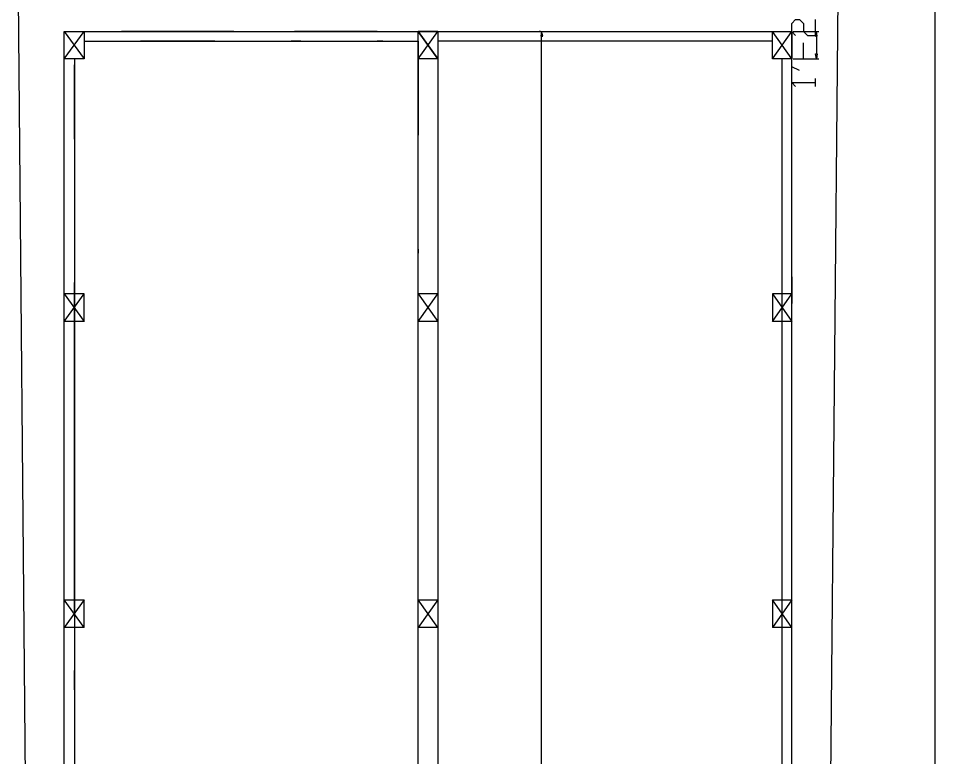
# Model space of a CAD drawing. Header units: inches. Extents: x -628 to 1537, y -1730 to 336.
# Drawn here: x 569 to 992.5, y -177.3 to 164.5 of the extents above; entities that cross this region are included whole.
import ezdxf

# ---------------------------------------------------------------- set-up
doc = ezdxf.new("R2010")
doc.units = ezdxf.units.IN
doc.layers.get('0').update_dxf_attribs({"linetype": 'CONTINUOUS'})

msp = doc.modelspace()

# ---------------------------------------------------------------- linework, layer by layer
at = {"color": 6}
for p, q in [((576.69, -657.05), (569.02, 180.11)), ((947.74, 180.11), (940.05, -657.05)), ((926.55, 162.11), (928.14, 163.96)), ((926.55, 158.4), (926.55, 162.11)), ((928.14, 163.96), (929.99, 163.96)), ((929.99, 163.96), (931.85, 162.11)), ((931.85, 162.11), (931.85, 158.4)), ((937.41, 156.55), (937.41, 163.96)), ((928.14, 156.55), (926.55, 158.4)), ((931.85, 158.4), (933.7, 156.55)), ((931.85, 145.68), (931.85, 153.11)), ((933.7, 156.55), (937.41, 156.55)), ((929.99, 140.39), (926.55, 141.98)), ((937.41, 132.97), (937.41, 136.68)), ((928.14, 132.97), (926.55, 134.83)), ((926.55, 134.83), (937.41, 134.83))]:
    msp.add_line(p, q, dxfattribs=at)
at = {"color": 5}
for p, q in [((992.5, 177.99), (992.5, -654.66)), ((810.28, 158.4), (809.76, 158.4)), ((810.82, 158.4), (810.55, 156.28)), ((811.34, 156.28), (810.82, 158.4)), ((811.34, 156.28), (810.82, 158.4)), ((927.08, 158.4), (939, 158.4)), ((937.95, 158.4), (937.41, 156.28)), ((938.2, 156.28), (937.95, 158.4)), ((938.2, 156.28), (937.95, 158.4)), ((810.55, 156.28), (811.34, 156.28)), ((810.55, 156.28), (811.34, 156.28)), ((810.82, -632.94), (810.82, 156.28)), ((937.41, 156.28), (938.2, 156.28)), ((937.41, 156.28), (938.2, 156.28)), ((937.95, 156.28), (937.95, 148.07)), ((927.08, 145.68), (939, 145.68)), ((937.41, 148.07), (938.2, 148.07)), ((937.41, 148.07), (938.2, 148.07)), ((937.95, 145.68), (937.41, 148.07)), ((938.2, 148.07), (937.95, 145.68)), ((938.2, 148.07), (937.95, 145.68))]:
    msp.add_line(p, q, dxfattribs=at)
at = {"color": 1}
for p, q in [((590.2, -635.33), (590.2, 158.4)), ((590.2, 158.4), (926.55, 158.4)), ((590.2, 158.4), (594.97, 158.4)), ((590.2, 149.4), (590.2, 158.4)), ((590.2, 158.4), (602.92, 158.4)), ((590.2, 158.4), (926.55, 158.4)), ((590.2, 158.4), (599.47, 145.68)), ((590.2, 145.68), (599.47, 158.4)), ((599.47, 158.4), (599.47, 145.68)), ((668.6, 158.4), (616.68, 158.4)), ((734.8, 158.4), (696.67, 158.4)), ((696.67, 158.4), (699.59, 158.4)), ((753.87, -635.33), (753.87, 158.4)), ((762.88, 145.68), (753.87, 158.4)), ((753.87, 158.4), (762.88, 158.4)), ((753.87, 145.68), (753.87, 158.4)), ((753.87, 145.68), (762.88, 158.4)), ((762.88, 158.4), (753.87, 158.4)), ((753.87, 158.4), (762.88, 145.68)), ((753.87, 145.68), (762.88, 158.4)), ((758.38, 158.4), (762.88, 158.4)), ((758.38, 158.4), (762.88, 158.4)), ((762.88, 158.4), (762.88, -635.33)), ((762.88, 158.4), (762.88, 145.68)), ((926.55, 145.68), (917.54, 158.4)), ((917.54, 158.4), (926.55, 158.4)), ((917.54, 145.68), (917.54, 158.4)), ((917.54, 145.68), (926.55, 158.4)), ((926.55, -635.33), (926.55, 158.4)), ((926.55, 158.4), (926.55, 145.68)), ((599.47, 153.9), (753.87, 153.9)), ((659.86, 153.9), (625.43, 153.9)), ((699.59, 153.9), (695.08, 153.9)), ((737.45, 153.9), (734.8, 153.9)), ((753.87, 153.9), (753.87, 110.46)), ((917.54, 153.9), (762.88, 153.9)), ((599.47, 145.68), (590.2, 145.68)), ((594.97, 145.68), (594.97, -635.33)), ((762.88, 145.68), (753.87, 145.68)), ((762.88, 145.68), (753.87, 145.68)), ((926.55, 145.68), (917.54, 145.68)), ((922.05, -635.33), (922.05, 145.68)), ((594.97, 108.61), (594.97, 143.03)), ((753.87, 57.76), (753.87, 55.9)), ((590.2, 32.6), (590.2, 45.04)), ((594.97, -109.88), (594.97, 42.4)), ((753.87, 42.4), (753.87, 45.04)), ((753.87, 32.6), (753.87, 45.04)), ((762.88, 45.04), (762.88, 32.6)), ((926.55, 45.04), (926.55, 32.6)), ((590.2, 37.1), (599.47, 24.39)), ((590.2, 24.39), (599.47, 37.1)), ((599.47, 37.1), (590.2, 37.1)), ((599.47, 24.39), (599.47, 37.1)), ((753.87, 37.1), (762.88, 24.39)), ((753.87, 24.39), (762.88, 37.1)), ((762.88, 37.1), (753.87, 37.1)), ((917.54, 37.1), (926.55, 24.39)), ((917.54, 24.39), (926.55, 37.1)), ((926.55, 37.1), (917.54, 37.1)), ((917.54, 37.1), (917.54, 24.39)), ((599.47, 24.39), (590.2, 24.39)), ((762.88, 24.39), (753.87, 24.39)), ((926.55, 24.39), (917.54, 24.39)), ((599.47, -117.04), (590.2, -104.32)), ((590.2, -104.32), (599.47, -104.32)), ((599.47, -104.32), (590.2, -117.04)), ((599.47, -117.04), (599.47, -104.32)), ((762.88, -117.04), (753.87, -104.32)), ((753.87, -104.32), (762.88, -104.32)), ((762.88, -104.32), (753.87, -117.04)), ((926.55, -117.04), (917.54, -104.32)), ((917.54, -104.32), (926.55, -104.32)), ((926.55, -104.32), (917.54, -117.04)), ((917.54, -104.32), (917.54, -117.04)), ((590.2, -125.25), (590.2, -112.54)), ((753.87, -125.25), (753.87, -112.54)), ((762.88, -112.54), (762.88, -125.25)), ((599.47, -117.04), (590.2, -117.04)), ((762.88, -117.04), (753.87, -117.04)), ((926.55, -117.04), (917.54, -117.04)), ((594.97, -145.9), (594.97, -136.9))]:
    msp.add_line(p, q, dxfattribs=at)

doc.saveas('drawing.dxf')
